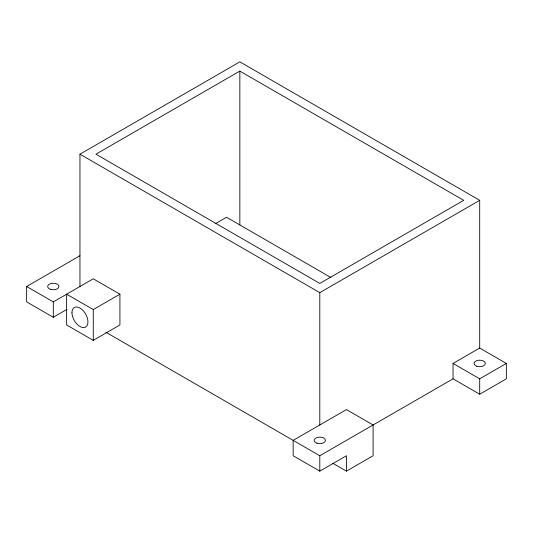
<?xml version="1.0" encoding="UTF-8"?>
<svg xmlns="http://www.w3.org/2000/svg" width="533" height="533" viewBox="0 0 533 533"><rect width="100%" height="100%" fill="white"/><g stroke="black" fill="none" stroke-linecap="round" stroke-linejoin="round"><path stroke-width="0.8" d="M79.95 286.501L79.95 154.177L239.85 61.861L479.7 200.335L479.7 348.049L453.05 363.433L453.05 378.823L479.7 394.207L506.35 378.823L506.35 363.433L479.7 348.049M239.85 71.096L95.94 154.177L319.8 283.423L463.71 200.335L239.85 71.096L239.85 224.959M66.985 309.373L53.3 317.275L26.65 301.891L26.65 286.501L79.95 255.733M26.65 286.501L53.3 301.891L93.275 278.812L119.925 294.196L119.925 324.97L93.275 340.354L66.625 324.97L66.625 294.196L93.275 309.58L119.925 294.196M215.305 223.74L226.525 217.264L330.9 277.526M79.95 154.177L319.8 292.657L479.7 200.335M105.88 332.246L319.8 455.748L453.05 378.823M346.45 471.139L373.1 455.755L373.1 424.981L346.45 409.591L293.15 440.365L293.15 455.755L319.8 471.139L346.45 455.755L346.45 471.139L332.765 463.237M453.05 363.433L479.7 378.823L506.35 363.433M479.7 378.823L479.7 394.207M319.8 292.657L319.8 424.981M319.8 455.748L319.8 471.139M93.275 309.58L93.275 340.354M53.3 301.891L53.3 317.275M71.955 312.658A11.306 6.529 60 0 0 83.948 327.575A11.306 6.529 60 0 0 83.948 311.585A11.306 6.529 60 0 0 71.955 312.658M50.475 289.332A5.656 3.265 0 0 0 58.956 286.501A5.656 3.265 0 0 0 50.475 283.676A5.656 3.265 0 0 0 50.475 289.332M316.975 443.19A5.656 3.265 0 0 0 325.456 440.365A5.656 3.265 0 0 0 316.975 437.54A5.656 3.265 0 0 0 316.975 443.19M476.875 366.258A5.656 3.265 0 0 0 485.356 363.433A5.656 3.265 0 0 0 476.875 360.608A5.656 3.265 0 0 0 476.875 366.258"/></g></svg>
